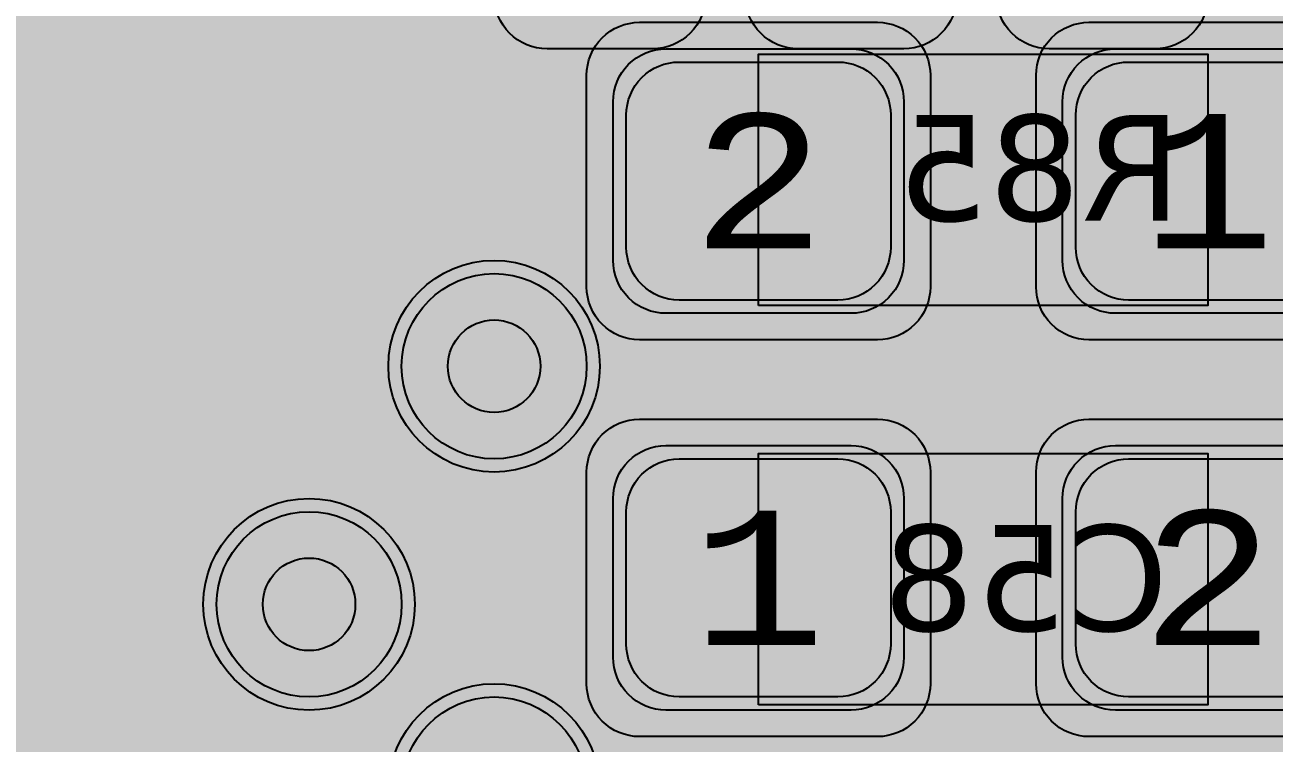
# Model space of a CAD drawing. Extents: x -28 to 199, y -61 to 255.
# Drawn here: x 121.625 to 126.35, y 110.876 to 113.59 of the extents above; entities that cross this region are included whole.
import ezdxf
from ezdxf.enums import TextEntityAlignment as Align

# ---------------------------------------------------------------- set-up
doc = ezdxf.new("R2010")
doc.units = 0
doc.header["$MEASUREMENT"] = 0
for name, color, linetype in [('ASSEMBLY_OUTLINES_BTM', 191, 'CONTINUOUS'), ('ASSEMBLY_PART_NUMBERS_BTM', 191, 'CONTINUOUS'), ('ASSEMBLY_PART_NUMBERS_TOP', 102, 'CONTINUOUS'), ('ASSEMBLY_REF_DES_BTM', 191, 'CONTINUOUS'), ('DRILL_DRAWING', 21, 'CONTINUOUS'), ('GENERATED_SILKSCREEN_BTM', 255, 'CONTINUOUS'), ('GENERATED_SILKSCREEN_TOP', 140, 'CONTINUOUS'), ('PART_PADS_SMD_BTM', 10, 'CONTINUOUS'), ('PIN_NUMBERS_BTM', 8, 'CONTINUOUS'), ('PIN_NUMBERS_TOP', 8, 'CONTINUOUS'), ('PLACEMENT_OUTLINES_BTM', 222, 'CONTINUOUS'), ('PLANE_DATA_LAYER_2', 230, 'CONTINUOUS'), ('PLANE_SHAPES_LAYER_2', 230, 'CONTINUOUS'), ('PLANE_SHAPES_LAYER_3', 81, 'CONTINUOUS'), ('SILKSCREEN_OUTLINES_BTM', 211, 'CONTINUOUS'), ('SILKSCREEN_REF_DES_BTM', 211, 'CONTINUOUS'), ('SILKSCREEN_REF_DES_TOP', 150, 'CONTINUOUS'), ('SOLDERMASK_PADS_BTM', 12, 'CONTINUOUS'), ('SOLDERMASK_PADS_TOP', 180, 'CONTINUOUS'), ('SOLDERPASTE_PADS_BTM', 12, 'CONTINUOUS'), ('TRACES_LAYER_2', 230, 'CONTINUOUS'), ('TRACES_LAYER_3', 81, 'CONTINUOUS'), ('TRACES_LAYER_BOTTOM', 10, 'CONTINUOUS'), ('TRACES_LAYER_TOP', 150, 'CONTINUOUS'), ('VIA_HOLES_LAYER_2', 30, 'CONTINUOUS'), ('VIA_HOLES_LAYER_3', 30, 'CONTINUOUS'), ('VIA_HOLES_LAYER_BOTTOM', 30, 'CONTINUOUS'), ('VIA_HOLES_LAYER_TOP', 30, 'CONTINUOUS'), ('VIA_PADS_LAYER_2', 230, 'CONTINUOUS'), ('VIA_PADS_LAYER_3', 81, 'CONTINUOUS'), ('VIA_PADS_LAYER_BOTTOM', 10, 'CONTINUOUS'), ('VIA_PADS_LAYER_TOP', 150, 'CONTINUOUS')]:
    doc.layers.add(name, color=color, linetype=linetype)
doc.styles.add('COURIER_NEW', font='COUR.TTF')
doc.styles.add('VERDANA', font='verdana.TTF')
doc.styles.add('VERIBEST_GERBER_0', font='txt')

msp = doc.modelspace()

# ---------------------------------------------------------------- hatches: boundary and pattern name
at = {"layer": 'PLANE_DATA_LAYER_2'}
h = msp.add_hatch(color=256, dxfattribs=at)
h.paths.add_polyline_path([(136.977938, 104.900788, -0.0425166317903881), (136.97684, 104.887899, 0.0425189371191998), (136.969634, 104.803321), (136.969634, 103.8357, -0.1989099556854013), (136.947316, 103.781819), (133.471447, 100.30595, 0.1989122151386173), (133.325, 99.952397), (133.325, 93.813669, -0.1989099556853327), (133.302682, 93.759788), (129.846447, 90.303553, 0.1989122151386193), (129.7, 89.95), (129.7, 82.880885, -0.1989099556853327), (129.677682, 82.827004), (125.372996, 78.522318, -0.1989133663344686), (125.319114, 78.5), (124.008004, 78.5, -0.414213562373095), (123.931804, 78.5762), (123.931804, 78.576201, -0.198909955685367), (123.954122, 78.630082), (124.017393, 78.693353, 0.19891218827251), (124.141873, 78.993873), (124.141873, 81.897836, 0.1989121882725186), (124.017393, 82.198356), (121.315166, 84.900583, 0.1989121882725186), (121.014646, 85.025063), (118.085686, 85.025063, 0.1989121882725125), (117.785166, 84.900583), (115.869335, 82.984752, -0.1989133663344686), (115.815453, 82.962434), (111.980365, 82.962434, 0.1989121882725186), (111.679845, 82.837954), (103.605966, 74.764075, -0.6681819935816116), (103.475884, 74.817956), (103.475884, 75.719902, -0.198909955685367), (103.498202, 75.773783), (112.132258, 84.407839, 0.1989121882725186), (112.256738, 84.708359), (112.256738, 87.766792, -0.5791985093720466), (112.371403, 87.832571, 0.9207095428459576), (113.229816, 89.056434, -0.4687192040466884), (113.229816, 89.173566, 0.4687157595514411), (113.229816, 90.326434, -0.4687192040466884), (113.229816, 90.443566, 0.606460415148791), (112.947726, 91.743467, -0.3380635491738142), (112.891615, 91.816971), (112.891615, 91.816972, -0.1989099556853327), (112.913933, 91.870853), (113.850887, 92.807807, -0.4969605349260798), (113.971222, 92.791213, 0.0686227819462532), (114.033421, 92.709116), (117.000682, 89.741856, -0.198909955685367), (117.023, 89.687975), (117.023, 88.767429, -0.228048003750335), (116.994354, 88.707889, 2.854432025872091), (117.805646, 88.707889, -0.228048003750335), (117.777, 88.767429), (117.777, 89.875696, 0.1989121654681639), (117.666579, 90.142275), (114.699318, 93.109536, -0.1989099556853327), (114.677, 93.163417), (114.677, 100.732571, -0.228048003750335), (114.705646, 100.792111, 0.8407221043194625), (114.090183, 101.915205, -0.5141069145394279), (113.989386, 101.987326), (113.989386, 107.618063, -0.6172571328269955), (114.111169, 107.679126, 1.9943987198418727), (114.111169, 108.720874, -0.617257132826957), (113.989386, 108.781937), (113.989386, 126.654985, 0.032533120066096), (113.985795, 126.710116, -0.0325342524810923), (113.985151, 126.720001), (113.985151, 126.720002, -0.6681819935815638), (114.115233, 126.773883), (114.280695, 126.608421, 0.1989121654681736), (114.547274, 126.498), (122.056386, 126.498, -0.1989133663344687), (122.110268, 126.475682), (126.281524, 122.304426, -0.198909955685367), (126.303842, 122.250545), (126.303842, 122.119158, 0.1236662247943365), (126.348588, 121.941012, -0.1606780001424822), (126.356831, 121.893987, 0.3606560929037287), (126.788539, 121.185359, -0.7687174069834758), (126.778046, 121.038457, 7.647506935409171), (127.111461, 121.014641, -0.7687174069834617), (127.121954, 121.161543, 0.6405844281364371), (127.405646, 122.307889, -0.2280480037503427), (127.377, 122.367429), (127.377, 126.6738, -0.414213562373095), (127.4532, 126.75), (128.865978, 126.75, -0.414213562373095), (128.942178, 126.6738), (128.942178, 126.673799, -0.1989099556854013), (128.91986, 126.619918), (128.533421, 126.233479, 0.1989121654681667), (128.423, 125.9669), (128.423, 123.567429, -0.2280480037503427), (128.394354, 123.507889, 2.8544320258721156), (129.205646, 123.507889, -0.2280480037503427), (129.177, 123.567429), (129.177, 125.779179, -0.1989099556854013), (129.199318, 125.83306), (129.986579, 126.62032, 0.0741021212229936), (130.052722, 126.70963, -0.277099918590679), (130.119973, 126.75), (130.174273, 126.75, -0.403683824490227), (130.250423, 126.676549, 0.1956893404127855), (130.451391, 126.229628, -0.2050724899553478), (130.475, 126.174486), (130.475, 122.295253, 0.1989121882725126), (130.59948, 121.994733), (131.330527, 121.263686, -0.1989099556854013), (131.352845, 121.209805), (131.352845, 114.763663, -0.8295497216643613), (131.205645, 114.735997, 0.8295609199568306), (129.95, 114.500001), (129.95, 114.499999, 0.8295609199568306), (131.205645, 114.264003, -0.8295497216643613), (131.352845, 114.236337), (131.352845, 111.668815, -0.198909955685367), (131.330527, 111.614934), (130.692799, 110.977206, 0.1989121882725064), (130.568319, 110.676686), (130.568319, 108.164856, -0.5413714910477632), (130.461467, 108.095093, 0.5413712452295936), (129.55, 107.500001), (129.55, 107.499999, 0.5413712452295937), (130.461467, 106.904907, -0.5413714910477633), (130.568319, 106.835144), (130.568319, 97.583681, 0.1490008545897866), (130.64056, 97.346645, -0.1489978148350905), (130.653512, 97.304146), (130.653512, 97.304145, -0.1942207066511618), (130.632158, 97.251246, 0.5485069438402771), (130.888539, 96.185359, -0.7687174069834758), (130.878046, 96.038457, 7.647506935409185), (131.211461, 96.014641, -0.7687174069834617), (131.221954, 96.161543, 0.6100588580781182), (131.548609, 97.270372, -0.2050724899553477), (131.525, 97.325514), (131.525, 97.477, 0.1677021551964094), (131.434538, 97.739125, -0.1677006453007844), (131.418319, 97.786122), (131.418319, 99.596475, -0.6231693714019529), (131.541139, 99.656749, 0.6231768727902992), (132.75, 100.25, 0.2119397726903838), (132.503162, 100.806173, -0.3779195606310377), (132.491822, 100.906327, 0.943356937975585), (131.551481, 101.648536, -0.6897061753667568), (131.418319, 101.69915), (131.418319, 102.749052, -0.7432602490610456), (131.558052, 102.791123, 0.507237571601238), (132.605828, 102.741787, -0.1165650662333721), (132.633526, 102.76327, 0.0896815058504722), (132.757792, 102.84948), (133.304231, 103.395919, 0.1989121882725186), (133.428711, 103.696439), (133.428711, 113.150158, -0.198909955685367), (133.451029, 113.204039), (134.00052, 113.75353, 0.1989121882725125), (134.125, 114.05405), (134.125, 115.174486, -0.2050724899553477), (134.148609, 115.229628, 2.4974351542811806), (133.251391, 115.229628, -0.2050724899553478), (133.275, 115.174486), (133.275, 114.261653, -0.198909955685367), (133.252682, 114.207772), (132.703191, 113.658281, 0.1989121882725126), (132.578711, 113.357761), (132.578711, 103.904042, -0.1989099556853327), (132.556393, 103.850161), (132.460599, 103.754367, -0.3152207587686722), (132.374533, 103.739179, 0.3712566469041549), (131.558052, 103.508877, -0.7432602490609853), (131.418319, 103.550948), (131.418319, 110.469083, -0.1989099556854013), (131.440637, 110.522964), (132.078365, 111.160692, 0.1989121882725248), (132.202845, 111.461212), (132.202845, 119.995489, -0.6681819935816593), (132.332927, 120.04937), (136.401408, 115.980889, -0.1989099556853327), (136.423726, 115.927008), (136.423726, 114.512395, -0.1989099556853327), (136.401408, 114.458514), (135.933735, 113.990841, -0.6681819935816593), (135.803653, 114.044722), (135.803653, 114.044723, -0.0900388652559256), (135.808516, 114.071509, 4.621395072748782), (135.428491, 113.691484, -0.5237901792127903), (135.531477, 113.620147), (135.531477, 113.620146, -0.1989099556853327), (135.509159, 113.566265), (133.808701, 111.865807, 0.1989122151386246), (133.662254, 111.512254), (133.662254, 107.537746, 0.1989122151386246), (133.808701, 107.184193), (135.333909, 105.658985, -0.1650613667127099), (135.355574, 105.615061, 0.6437565302444234), (136.487538, 105.270109, -0.5051906878791393), (136.609743, 105.259398, 0.1480370251817164), (136.933858, 104.969889, -0.2917988228267626), (136.977938, 104.900789)], flags=0)
h.paths.add_polyline_path([(113.85, 87, -0.9999999999999999), (115.15, 87, -0.9999999999999999)], flags=0)
h.paths.add_polyline_path([(115.25, 125.5, -0.9999999999999999), (116.55000000000001, 125.5, -0.9999999999999999)], flags=0)
h.paths.add_polyline_path([(114.75, 123, -0.9999999999999999), (116.75, 123, -0.9999999999999999)], flags=0)
h.paths.add_polyline_path([(116.232776, 95.682577, 0.7726673183828902), (117.45, 95.999999), (117.45, 96, 0.7083066378647846), (116.29314, 96.40693, -0.531760018124995), (116.167224, 96.417423, 0.772667318382902), (114.95, 96.100001), (114.95, 96.1, 0.7083066378647764), (116.10686, 95.69307, -0.5317600181249857)], flags=0)
h.paths.add_polyline_path([(117.421331, 99.860255, 3.363991928619301), (117.304585, 100.560731, -0.5417095603560502), (117.178669, 100.539745, 3.3639919286193174), (117.295415, 99.839269, -0.5417095603560539)], flags=0)
h.paths.add_polyline_path([(117.44999999999999, 92.3, -0.9999999999999999), (118.75, 92.3, -0.9999999999999999)], flags=0)
h.paths.add_polyline_path([(119.55, 113.4, -0.9999999999999999), (120.85000000000001, 113.4, -0.9999999999999999)], flags=0)
h.paths.add_polyline_path([(119.75, 109.5, -0.9999999999999999), (121.25, 109.5, -0.9999999999999999)], flags=0)
h.paths.add_polyline_path([(120.35, 98.8, -0.9999999999999999), (121.65, 98.8, -0.9999999999999999)], flags=0)
h.paths.add_polyline_path([(120.35, 111.4, -0.9999999999999999), (121.65, 111.4, -0.9999999999999999)], flags=0)
h.paths.add_polyline_path([(120.457283, 123.057713, -0.5359062211731089), (120.330385, 123.05719, 1.3513703040546192), (119.123088, 121.573751, -0.3050494922752397), (119.170567, 121.503171), (119.170567, 121.50317, -0.198909955685367), (119.148249, 121.449289), (118.350727, 120.651767, 0.1989121882725187), (118.226247, 120.351247), (118.226247, 106.65885, -0.198909955685367), (118.203929, 106.604969), (117.471074, 105.872114, -0.205074051956066), (117.415388, 105.849817, 2.455220229755274), (118.05, 105.2), (118.05, 105.199998, 0.0059190874028198), (118.049817, 105.215386, -0.0058690278396138), (118.049796, 105.217175), (118.049796, 105.217193, -0.198909955685367), (118.072114, 105.271074), (118.951767, 106.150727, 0.1989121882725038), (119.076247, 106.451247), (119.076247, 120.143644, -0.198909955685367), (119.098565, 120.197525), (120.108818, 121.207778, -0.0494623730732118), (120.12045, 121.217311, 0.0494618080928846), (120.185326, 121.27048), (120.787867, 121.873021, 0.0494618080928846), (120.841036, 121.937897, -0.0494623730731728), (120.850569, 121.949529), (120.928926, 122.027886, -0.2050740519560306), (120.984612, 122.050183, 1.6971064696081972)], flags=0)
h.paths.add_polyline_path([(121.25, 117.75, -0.9999999999999999), (122.75, 117.75, -0.9999999999999999)], flags=0)
h.paths.add_polyline_path([(122.05, 111.4, -0.9999999999999999), (123.35000000000001, 111.4, -0.9999999999999999)], flags=0)
h.paths.add_polyline_path([(123.29571, 88.162026, 1.6796277836471416), (121.75, 89), (121.75, 88.999999, 0.2324567467697626), (122.139102, 88.20829, -0.3917746108587368), (122.156291, 88.106204, 0.1460189195089194), (122.05, 87.750001), (122.05, 87.75, 1.2874404369000827), (123.270422, 88.061638, -0.3917717789363406)], flags=0)
h.paths.add_polyline_path([(122.65, 105.6, 3.3327468859538776), (123.044022, 106.197474, -0.5991018826014798), (122.939092, 106.281417, 0.0458969718785636), (122.95, 106.399998), (122.95, 106.4, 0.9999999999999999), (121.65, 106.4, 0.2331537315633807), (121.904279, 105.88434, -0.74720291741978), (121.851814, 105.747931, 2.557353807463251), (122.45, 105.1, 0.2331537315633762), (122.195721, 105.61566, -0.74720291741978), (122.248186, 105.752069, 0.121739685827647), (122.555978, 105.802526, -0.599101882601538), (122.660908, 105.718583, 0.0458969718785636), (122.65, 105.600002)], flags=0)
h.paths.add_polyline_path([(123.776372, 102.215741, 2.268015238537925), (122.670454, 102.273947, -0.1736308664859839), (122.687772, 102.22558, -0.157828441953958), (122.673316, 102.180924, 1.8365540169308305), (123.763761, 102.123532, -0.3408039055902447)], flags=0)
h.paths.add_polyline_path([(125.85, 89.1, -0.9999999999999999), (127.15, 89.1, -0.9999999999999999)], flags=0)
h.paths.add_polyline_path([(126.05, 118.8, -0.9999999999999999), (127.35000000000001, 118.8, -0.9999999999999999)], flags=0)
h.paths.add_polyline_path([(126.25, 103.7, -0.9999999999999999), (127.55000000000001, 103.7, -0.9999999999999999)], flags=0)
h.paths.add_polyline_path([(126.35, 85.4, -0.9999999999999999), (127.65, 85.4, -0.9999999999999999)], flags=0)
h.paths.add_polyline_path([(126.35, 87.3, -0.9999999999999999), (127.65, 87.3, -0.9999999999999999)], flags=0)
h.paths.add_polyline_path([(126.75, 115.5, -0.9999999999999999), (128.25, 115.5, -0.9999999999999999)], flags=0)
h.paths.add_polyline_path([(127.25, 83.2, -0.9999999999999999), (128.55, 83.2, -0.9999999999999999)], flags=0)
h.paths.add_polyline_path([(129.5, 95.5), (129.5, 95.500001, 0.2347951257838049), (129.202889, 96.097823, -0.2347971625886518), (129.172702, 96.158562), (129.172702, 96.158563, -0.1989099556854013), (129.19502, 96.212444), (129.356027, 96.373451, 0.1989121882725038), (129.480507, 96.673971), (129.480507, 106.455132, 0.1989121882725038), (129.356027, 106.755652), (126.719253, 109.392426, -0.198909955685367), (126.696935, 109.446307), (126.696935, 110.90022, -0.67775882677704), (126.828419, 110.952662, 2.507233776086384), (126.828419, 111.847338, -0.6777588267769905), (126.696935, 111.89978), (126.696935, 112.86566, 0.1989121882725038), (126.572455, 113.16618), (124.983033, 114.755602, -0.1989099556854013), (124.960715, 114.809483), (124.960715, 119.828112, -0.198909955685367), (124.983033, 119.881993), (125.328926, 120.227886, -0.205074051956065), (125.384612, 120.250183, 2.4552148235298628), (124.75, 120.900002, 0.0059190874028197), (124.750183, 120.884614, -0.0058690278396127), (124.750204, 120.882825), (124.750204, 120.882807, -0.198909955685367), (124.727886, 120.828926), (124.494453, 120.595493, -0.6681819935815638), (124.364371, 120.649374), (124.364371, 120.717126, 0.1989121882725125), (124.239891, 121.017646), (123.147318, 122.110219, -0.198909955685367), (123.125, 122.1641), (123.125, 122.174486, -0.2050724899553477), (123.148609, 122.229628, 2.4974351542811517), (122.251391, 122.229628, -0.2050724899553829), (122.275, 122.174486), (122.275, 121.956497, 0.1989121882725126), (122.39948, 121.655977), (123.492053, 120.563404, -0.198909955685367), (123.514371, 120.509523), (123.514371, 114.406551, 0.19891218827251), (123.638851, 114.106031), (125.318568, 112.426314, -0.198909955685367), (125.340886, 112.372433), (125.340886, 108.878879, 0.1989121882725126), (125.465366, 108.578359), (127.852682, 106.191043, -0.1989099556853327), (127.875, 106.137162), (127.875, 101.425514, -0.2050724899553478), (127.851391, 101.370372, 0.8159834667607626), (128.527623, 100.291159, -0.5233351739894394), (128.630507, 100.219784), (128.630507, 96.881574, -0.1989099556853327), (128.608189, 96.827693), (128.405604, 96.625108, -0.1809134408217212), (128.357013, 96.602974, 0.147660489474916), (128.127329, 96.515812, -0.1654600424582982), (128.080857, 96.5), (127.85, 96.5, 0.1989121882725099), (127.54948, 96.37552), (127.49948, 96.32552, 0.1357250226602834), (127.387774, 96.128414, -0.5450822061688504), (127.266471, 96.087288, 1.9695384942564944), (127.217953, 94.87725, -0.3731724528837284), (127.317035, 94.864977, 0.4338714127250044), (128.266221, 94.847079, -0.3498081147665029), (128.360455, 94.859099, 0.5848883345755964)], flags=0)
h.paths.add_polyline_path([(130.373451, 92.726979, 7.377999984181714), (130.373451, 93.073021, -0.7612838800058466), (130.226549, 93.073021, 7.377999984181725), (130.226549, 92.726979, -0.7612838800058466)], flags=0)
at = {"layer": 'PLANE_SHAPES_LAYER_2'}
h = msp.add_hatch(color=256, dxfattribs=at)
h.paths.add_polyline_path([(169.5, 129.25), (149.5, 129.25), (142.25, 122), (142.25, 90.5), (147.5, 90.5), (147.5, 80), (154, 80), (154, 69.25), (131.75, 69.25), (131.75, 73.25), (121.25, 73.25), (121.25, 81), (110.5, 81), (110.5, 125.75), (106.5, 125.75), (106.5, 128.75), (93.5, 128.75), (93.5, 120.25), (91.75, 120.25), (91.75, 121.5), (80, 121.5), (80, 118.25), (73.25, 118.25), (73.25, 124.5), (67.5, 124.5), (67.5, 128), (57.75, 128), (57.75, 120.25), (55.25, 120.25), (55.25, 121.5), (47.5, 121.5), (47.5, 119), (35, 119), (35, 134.75), (32.75, 134.75), (32.75, 159.75), (29.25, 159.75), (29.25, 175.25), (22.5, 175.25), (22.5, 195.25), (17.25, 195.25), (17.25, 198), (22.5, 198), (22.5, 216.5), (40.25, 216.5), (40.25, 235.5), (54.5, 235.5), (54.5, 254), (87.25, 254), (87.25, 236.25), (86.25, 236.25), (86.25, 228.75), (81, 228.75), (81, 218.75), (95.25, 218.75), (95.25, 194.5), (87, 194.5), (87, 172), (131.1, 172), (131.1, 208.75), (115.5, 208.75), (115.5, 213.75), (106.75, 213.75), (106.75, 218.75), (110.25, 222.25), (110.25, 226.25), (142.5, 226.25), (142.5, 221.5), (160.5, 221.5), (160.5, 240.75), (169.5, 240.75)])
h.paths.add_polyline_path([(35.5, 149.5), (41.75, 149.5), (41.75, 152), (39.25, 152), (39.25, 154), (37.75, 154), (37.75, 152), (35.5, 152)], flags=16)
h.paths.add_polyline_path([(37.5, 125.75), (37.5, 128.75), (42.75, 128.75), (42.75, 125.75)], flags=16)
h.paths.add_polyline_path([(52, 127.75), (52, 130.75), (54.25, 130.75), (54.25, 127.75)], flags=16)
h.paths.add_polyline_path([(50.75, 219.5), (50.75, 226.5), (71.75, 226.5), (71.75, 219.5)], flags=16)
h.paths.add_polyline_path([(66.5, 150.75), (66.5, 177.5), (72.25, 177.5), (72.25, 150.75)], flags=16)
h.paths.add_polyline_path([(47.25, 185.25), (73, 185.25), (73, 188.25), (70.25, 188.25), (70.25, 191), (47.25, 191)], flags=16)
h.paths.add_polyline_path([(84.5, 208), (84.5, 212.75), (85, 212.75), (85, 208)], flags=16)
h.paths.add_polyline_path([(61.5, 137.25), (87.75, 137.25), (87.75, 140.5), (84.75, 140.5), (84.75, 143), (61.5, 143)], flags=16)
h.paths.add_polyline_path([(88.75, 127), (88.75, 130), (91, 130), (91, 127)], flags=16)
h.paths.add_polyline_path([(85.5, 130.25), (85.5, 132.5), (91, 132.5), (91, 130.25)], flags=16)
h.paths.add_polyline_path([(108.75, 142.25), (135.75, 142.25), (135.75, 145.75), (132.25, 145.75), (132.25, 149), (108.75, 149)], flags=16)
h.paths.add_polyline_path([(114.25, 126.75), (140.75, 126.75), (140.75, 129.75), (137.25, 129.75), (137.25, 133), (114.25, 133)], flags=16)
h.paths.add_polyline_path([(155.25, 180.25), (166.25, 180.25), (166.25, 186.25), (152.25, 186.25), (152.25, 183), (155.25, 183)], flags=16)
at = {"layer": 'PLANE_SHAPES_LAYER_3'}
h = msp.add_hatch(color=256, dxfattribs=at)
h.paths.add_polyline_path([(169.5, 129.25), (149.5, 129.25), (142.25, 122), (142.25, 90.5), (147.5, 90.5), (147.5, 80), (154, 80), (154, 69.25), (131.75, 69.25), (131.75, 73.25), (121.25, 73.25), (121.25, 81), (110.5, 81), (110.5, 125.75), (106.5, 125.75), (106.5, 128.75), (93.5, 128.75), (93.5, 120.25), (91.75, 120.25), (91.75, 121.5), (80, 121.5), (80, 118.25), (73.25, 118.25), (73.25, 124.5), (67.5, 124.5), (67.5, 127.75), (58.25, 127.75), (58.25, 130.25), (88.75, 130.25), (88.75, 127), (91, 127), (91, 132.5), (55, 132.5), (55, 131.25), (52, 131.25), (52, 127.75), (55, 127.75), (55, 127.25), (57.75, 127.25), (57.75, 120.25), (55.25, 120.25), (55.25, 121.5), (47.5, 121.5), (47.5, 119), (35, 119), (35, 134.75), (32.75, 134.75), (32.75, 159.75), (29.25, 159.75), (29.25, 175.25), (22.5, 175.25), (22.5, 195.25), (17.25, 195.25), (17.25, 198), (22.5, 198), (22.5, 216.5), (40.25, 216.5), (40.25, 235.5), (54.5, 235.5), (54.5, 254), (87.25, 254), (87.25, 236.25), (86.25, 236.25), (86.25, 228.75), (81, 228.75), (81, 218.75), (95.25, 218.75), (95.25, 194.5), (87, 194.5), (87, 172), (131.1, 172), (131.1, 208.75), (115.5, 208.75), (115.5, 213.75), (106.75, 213.75), (106.75, 218.75), (110.25, 222.25), (110.25, 226.25), (142.5, 226.25), (142.5, 221.5), (160.5, 221.5), (160.5, 240.75), (169.5, 240.75)])
h.paths.add_polyline_path([(35.5, 149.5), (41.75, 149.5), (41.75, 152), (39.25, 152), (39.25, 154), (37.75, 154), (37.75, 152), (35.5, 152)], flags=16)
h.paths.add_polyline_path([(37.5, 125.75), (37.5, 128.75), (42.75, 128.75), (42.75, 125.75)], flags=16)
h.paths.add_polyline_path([(50.75, 219.5), (50.75, 226.5), (71.75, 226.5), (71.75, 219.5)], flags=16)
h.paths.add_polyline_path([(66.5, 150.75), (66.5, 177.5), (72.25, 177.5), (72.25, 150.75)], flags=16)
h.paths.add_polyline_path([(47.25, 185.25), (73, 185.25), (73, 188.25), (70.25, 188.25), (70.25, 191), (47.25, 191)], flags=16)
h.paths.add_polyline_path([(84.5, 208), (84.5, 212.75), (85, 212.75), (85, 208)], flags=16)
h.paths.add_polyline_path([(61.5, 137.25), (87.75, 137.25), (87.75, 140.5), (84.75, 140.5), (84.75, 143), (61.5, 143)], flags=16)
h.paths.add_polyline_path([(108.75, 142.25), (135.75, 142.25), (135.75, 145.75), (132.25, 145.75), (132.25, 149), (108.75, 149)], flags=16)
h.paths.add_polyline_path([(114.25, 126.75), (140.75, 126.75), (140.75, 129.75), (137.25, 129.75), (137.25, 133), (114.25, 133)], flags=16)
h.paths.add_polyline_path([(155.25, 180.25), (166.25, 180.25), (166.25, 186.25), (152.25, 186.25), (152.25, 183), (155.25, 183)], flags=16)
at = {"layer": 'VIA_HOLES_LAYER_2'}
h = msp.add_hatch(color=256, dxfattribs=at)
edge = h.paths.add_edge_path()
edge.add_arc((123.4, 112.3), 0.175, 0, 360)
h = msp.add_hatch(color=256, dxfattribs=at)
edge = h.paths.add_edge_path()
edge.add_arc((122.7, 111.4), 0.175, 0, 360)
at = {"layer": 'VIA_HOLES_LAYER_3'}
h = msp.add_hatch(color=256, dxfattribs=at)
edge = h.paths.add_edge_path()
edge.add_arc((123.4, 112.3), 0.175, 0, 360)
h = msp.add_hatch(color=256, dxfattribs=at)
edge = h.paths.add_edge_path()
edge.add_arc((122.7, 111.4), 0.175, 0, 360)
at = {"layer": 'VIA_HOLES_LAYER_BOTTOM'}
h = msp.add_hatch(color=256, dxfattribs=at)
edge = h.paths.add_edge_path()
edge.add_arc((123.4, 112.3), 0.175, 0, 360)
h = msp.add_hatch(color=256, dxfattribs=at)
edge = h.paths.add_edge_path()
edge.add_arc((122.7, 111.4), 0.175, 0, 360)
at = {"layer": 'VIA_HOLES_LAYER_TOP'}
h = msp.add_hatch(color=256, dxfattribs=at)
edge = h.paths.add_edge_path()
edge.add_arc((123.4, 112.3), 0.175, 0, 360)
h = msp.add_hatch(color=256, dxfattribs=at)
edge = h.paths.add_edge_path()
edge.add_arc((122.7, 111.4), 0.175, 0, 360)

# ---------------------------------------------------------------- linework, layer by layer
at = {"layer": 'ASSEMBLY_OUTLINES_BTM'}
for points in [[(124.4, 112.53), (124.4, 113.48), (126.1, 113.48), (126.1, 112.53)], [(124.4, 111.02), (124.4, 111.97), (126.1, 111.97), (126.1, 111.02)]]:
    msp.add_lwpolyline(points, close=True, dxfattribs=at)
at = {"layer": 'GENERATED_SILKSCREEN_BTM', "const_width": 0.15}
for points in [[(125.542098, 113.480005, 1.22306e-05), (125.542089, 113.479995), (124.957911, 113.479995, 1.22306e-05), (124.957902, 113.480005), (125.542098, 113.480005)], [(125.533844, 112.529995), (124.966156, 112.529995, 1.1642e-05), (124.966164, 112.530005), (125.533836, 112.530005, 1.1642e-05), (125.533844, 112.529995)], [(125.533844, 111.970005, 1.1642e-05), (125.533836, 111.969995), (124.966164, 111.969995, 1.1642e-05), (124.966156, 111.970005), (125.533844, 111.970005)], [(125.542098, 111.019995), (124.957902, 111.019995, 1.22306e-05), (124.957911, 111.020005), (125.542089, 111.020005, 1.22306e-05), (125.542098, 111.019995)]]:
    msp.add_lwpolyline(points, format="xyb", dxfattribs=at)
for points in [[(121.5324, 113.0464), (122.0724, 113.0464), (122.078, 113.0448), (122.0828, 113.0408), (122.0868, 113.036), (122.0884, 113.0304), (122.0884, 112.6456), (122.0876, 112.64), (122.0852, 112.636), (122.082, 112.6336), (122.0764, 112.632), (122.0732, 112.6304), (122.0692, 112.6296), (122.0652, 112.6304), (122.062, 112.6328), (121.9316, 112.7392), (121.6732, 112.7392), (121.5484, 112.6376)], [(122.7004, 112.2496), (122.8348, 112.3592), (122.8388, 112.3616), (122.8396, 112.3648), (122.8412, 112.368), (122.842, 112.372), (122.842, 112.9208), (122.8412, 112.9248), (122.8396, 112.928), (122.838, 112.9296), (122.8372, 112.9312), (122.8356, 112.9336), (122.7004, 113.0432), (122.698, 113.044), (122.6956, 113.0448), (122.6948, 113.0456), (122.6916, 113.0464), (122.422, 113.0464), (122.418, 113.0456), (122.4164, 113.0448), (122.414, 113.044), (122.4116, 113.0432), (122.2764, 112.9336), (122.2732, 112.9296), (122.2716, 112.9232), (122.2724, 112.9184), (122.274, 112.9144), (122.2764, 112.9112), (122.2804, 112.908), (122.2844, 112.9056), (122.2884, 112.9048), (122.2924, 112.9048), (122.2956, 112.9072), (122.4276, 113.0136), (122.686, 113.0136), (122.8092, 112.9128), (122.8092, 112.38), (122.686, 112.2792), (122.4276, 112.2792), (122.2956, 112.3856), (122.2924, 112.3872), (122.2884, 112.388), (122.2844, 112.3872), (122.2804, 112.3848), (122.2764, 112.3816), (122.274, 112.3776), (122.2724, 112.3728), (122.2716, 112.368), (122.2732, 112.3632), (122.2764, 112.3592), (122.4116, 112.2496), (122.4148, 112.248), (122.4156, 112.2472), (122.418, 112.2472), (122.4188, 112.2464), (122.4196, 112.2464), (122.422, 112.2464), (122.6916, 112.2464), (122.6948, 112.2472), (122.698, 112.248), (122.7004, 112.2496)], [(121.9372, 112.7712), (121.9404, 112.7704), (121.9428, 112.7696), (121.946, 112.768), (122.0548, 112.68), (122.0548, 113.0136), (121.5324, 113.0136)], [(121.522, 112.6592), (121.6572, 112.768), (121.6612, 112.7696), (121.6644, 112.7704), (121.6676, 112.7712), (121.9372, 112.7712)], [(121.5484, 112.38), (121.6732, 112.28), (121.9316, 112.28), (122.062, 112.3856), (122.0676, 112.388), (122.0724, 112.388), (122.078, 112.3848), (122.082, 112.3808), (122.0852, 112.3752), (122.0868, 112.3696), (122.086, 112.3664), (122.0852, 112.364), (122.0836, 112.3616), (122.0812, 112.36), (121.946, 112.2496), (121.9436, 112.248), (121.9404, 112.248), (121.9372, 112.2464), (121.6676, 112.2464), (121.666, 112.2464), (121.6644, 112.2472), (121.6636, 112.2472), (121.662, 112.248), (121.6604, 112.248), (121.6572, 112.2496), (121.522, 112.36)]]:
    msp.add_lwpolyline(points, dxfattribs=at)
at = {"layer": 'GENERATED_SILKSCREEN_TOP', "const_width": 0.15}
for points in [[(122.5092, 112.5752), (122.5108, 112.5728), (122.5148, 112.572), (122.5188, 112.5696), (122.5228, 112.5696), (122.6876, 112.5696), (122.6916, 112.5696), (122.694, 112.572), (122.6964, 112.572), (122.6972, 112.5728), (122.698, 112.5736), (122.7004, 112.5752), (122.81, 112.7112), (122.8116, 112.7152), (122.8124, 112.7176), (122.8132, 112.7216), (122.8132, 113.1248), (122.8116, 113.132), (122.8076, 113.136), (122.8036, 113.1408), (122.7972, 113.1424), (122.0292, 113.1424), (122.0228, 113.1408), (122.0188, 113.1368), (122.0164, 113.132), (122.0156, 113.1264), (122.0164, 113.12), (122.0188, 113.1144), (122.0228, 113.1104), (122.0292, 113.1088), (122.3972, 113.1088), (122.3972, 112.7328), (122.0244, 112.6016), (122.0188, 112.5984), (122.0156, 112.5928), (122.0148, 112.5864), (122.0164, 112.5816), (122.0196, 112.5768), (122.0236, 112.5728), (122.0284, 112.5704), (122.0348, 112.572), (122.4076, 112.7032), (122.5092, 112.5752)], [(122.7804, 113.1088), (122.7804, 112.7256), (122.6796, 112.6016), (122.5308, 112.6016), (122.4292, 112.7256), (122.4292, 113.1088), (122.7804, 113.1088)], [(121.5444, 113.0232), (121.6796, 112.9136), (121.682, 112.9096), (121.6828, 112.9064), (121.6844, 112.904), (121.6852, 112.9008), (121.6852, 112.736), (121.6844, 112.7336), (121.6828, 112.728), (121.682, 112.724), (121.6796, 112.7224), (121.562, 112.6264), (121.6796, 112.5304), (121.6804, 112.5288), (121.682, 112.5272), (121.6828, 112.5264), (121.6828, 112.5248), (121.6844, 112.5192), (121.6852, 112.5168), (121.6852, 112.352), (121.6844, 112.348), (121.6828, 112.3448), (121.682, 112.3416), (121.6796, 112.3392), (121.5444, 112.2296)], [(121.53, 112.6424), (121.6532, 112.744), (121.6532, 112.8928), (121.5284, 112.9936)], [(121.5284, 112.2592), (121.6532, 112.36), (121.6532, 112.5088), (121.53, 112.6104)], [(125.6836, 111.5592), (125.6772, 111.5576), (125.674, 111.5544), (125.6716, 111.5488), (125.6708, 111.5424), (125.6716, 111.5368), (125.674, 111.5312), (125.6772, 111.5272), (125.6836, 111.5264), (125.9956, 111.5264), (126.0012, 111.5272), (126.006, 111.5312), (126.0084, 111.5368), (126.0092, 111.5424), (126.0084, 111.5488), (126.006, 111.5544), (126.0012, 111.5576), (125.9956, 111.5592), (125.8548, 111.5592), (125.8548, 112.3104), (125.854, 112.316), (125.8516, 112.32), (125.8476, 112.3224), (125.842, 112.3232), (125.838, 112.324), (125.834, 112.324), (125.8308, 112.3224), (125.8276, 112.3192), (125.6716, 112.1), (125.6692, 112.0944), (125.6692, 112.0888), (125.6716, 112.084), (125.6756, 112.08), (125.6804, 112.0768), (125.686, 112.0752), (125.6892, 112.0752), (125.6916, 112.076), (125.6956, 112.0808), (125.8236, 112.26), (125.8236, 111.5592), (125.6836, 111.5592)], [(124.1996, 111.5296), (124.0652, 111.6392), (124.0612, 111.6416), (124.0604, 111.6448), (124.0588, 111.648), (124.058, 111.652), (124.058, 112.2008), (124.0588, 112.2048), (124.0604, 112.208), (124.062, 112.2096), (124.0628, 112.2112), (124.0644, 112.2136), (124.1996, 112.3232), (124.202, 112.324), (124.2044, 112.3248), (124.2052, 112.3256), (124.2084, 112.3264), (124.478, 112.3264), (124.482, 112.3256), (124.4836, 112.3248), (124.486, 112.324), (124.4884, 112.3232), (124.6236, 112.2136), (124.6268, 112.2096), (124.6284, 112.2032), (124.6276, 112.1984), (124.626, 112.1944), (124.6236, 112.1912), (124.6196, 112.188), (124.6156, 112.1856), (124.6116, 112.1848), (124.6076, 112.1848), (124.6044, 112.1872), (124.4724, 112.2936), (124.214, 112.2936), (124.0908, 112.1928), (124.0908, 111.66), (124.214, 111.5592), (124.4724, 111.5592), (124.6044, 111.6656), (124.6076, 111.6672), (124.6116, 111.668), (124.6156, 111.6672), (124.6196, 111.6648), (124.6236, 111.6616), (124.626, 111.6576), (124.6276, 111.6528), (124.6284, 111.648), (124.6268, 111.6432), (124.6236, 111.6392), (124.4884, 111.5296), (124.4852, 111.528), (124.4844, 111.5272), (124.482, 111.5272), (124.4812, 111.5264), (124.4804, 111.5264), (124.478, 111.5264), (124.2084, 111.5264), (124.2052, 111.5272), (124.202, 111.528), (124.1996, 111.5296)], [(125.2436, 112.3232), (125.378, 112.2136), (125.382, 112.2096), (125.3828, 112.2032), (125.382, 112.1984), (125.3804, 112.1944), (125.378, 112.1912), (125.374, 112.188), (125.37, 112.1856), (125.366, 112.1848), (125.362, 112.1848), (125.3588, 112.1872), (125.2276, 112.2936), (124.9684, 112.2936), (124.8452, 112.1928), (124.8452, 111.9056), (124.954, 111.9944), (124.9572, 111.9952), (124.9588, 111.996), (124.9596, 111.996), (124.9596, 111.9968), (124.9636, 111.9976), (125.2332, 111.9976), (125.2364, 111.9968), (125.2364, 111.996), (125.238, 111.996), (125.2404, 111.9952), (125.2428, 111.9944), (125.378, 111.8856), (125.3788, 111.8832), (125.3804, 111.8824), (125.3812, 111.8816), (125.3812, 111.88), (125.3828, 111.8744), (125.3836, 111.872), (125.3836, 111.652), (125.3828, 111.648), (125.3812, 111.6448), (125.3804, 111.6416), (125.378, 111.6392), (125.2436, 111.5296), (125.2396, 111.528), (125.2388, 111.5272), (125.2372, 111.5272), (125.2356, 111.5264), (125.2348, 111.5264), (125.2332, 111.5264), (124.9636, 111.5264), (124.9604, 111.5272), (124.9572, 111.528), (124.954, 111.5296), (124.8196, 111.6392), (124.818, 111.6408), (124.8164, 111.6416), (124.8148, 111.644), (124.8132, 111.6496), (124.8124, 111.652), (124.8124, 112.2008), (124.8132, 112.2048), (124.8148, 112.208), (124.8164, 112.2096), (124.818, 112.2112), (124.8196, 112.2136), (124.954, 112.3232), (124.9572, 112.324), (124.9596, 112.3248), (124.9604, 112.3256), (124.9636, 112.3264), (125.2332, 112.3264), (125.2364, 112.3256), (125.2372, 112.3256), (125.238, 112.3248), (125.2404, 112.324), (125.2436, 112.3232)], [(124.8452, 111.864), (124.8452, 111.66), (124.9684, 111.5592), (125.2268, 111.5592), (125.3516, 111.66), (125.3516, 111.864), (125.2268, 111.9656), (124.9684, 111.9656), (124.8452, 111.864)], [(124.63, 110.786), (124.63, 110.9508), (124.63, 110.9548), (124.6276, 110.9572), (124.6276, 110.9596), (124.6268, 110.9604), (124.626, 110.9612), (124.6244, 110.9628), (124.4884, 111.0732), (124.4844, 111.0748), (124.4812, 111.0756), (124.478, 111.0764), (124.0748, 111.0764), (124.0676, 111.0748), (124.0628, 111.0708), (124.0588, 111.066), (124.0572, 111.0604), (124.0572, 110.2924)], [(124.8212, 110.4156), (125.3532, 110.8492), (125.3532, 110.9428), (125.2284, 111.0436), (124.97, 111.0436), (124.8396, 110.9372), (124.834, 110.9356), (124.8284, 110.9364), (124.8236, 110.9388), (124.8204, 110.9436), (124.8172, 110.9484), (124.8164, 110.954), (124.8164, 110.9572), (124.8172, 110.9596), (124.8212, 110.9636), (124.9556, 111.0732), (124.9588, 111.074), (124.9612, 111.0748), (124.962, 111.0756), (124.9652, 111.0764), (125.2348, 111.0764), (125.238, 111.0756), (125.2388, 111.0756), (125.2396, 111.0748), (125.242, 111.074), (125.2452, 111.0732)], [(125.2452, 111.0732), (125.3796, 110.9636), (125.382, 110.9596), (125.3828, 110.9564), (125.3844, 110.954), (125.3852, 110.9508), (125.3852, 110.8412), (125.3844, 110.838), (125.3828, 110.8332), (125.382, 110.8292), (125.3796, 110.8276), (124.8468, 110.3948)], [(125.7076, 110.2852), (126.1388, 111.0524), (126.1404, 111.0564), (126.1404, 111.0596), (126.1404, 111.0628), (126.1388, 111.066), (126.1364, 111.0708), (126.1332, 111.074), (126.1292, 111.0756), (126.1252, 111.0764), (125.5852, 111.0764), (125.5796, 111.0748), (125.5756, 111.0708), (125.5724, 111.066), (125.5716, 111.0596), (125.5724, 111.054), (125.5756, 111.0484), (125.5796, 111.0444), (125.5852, 111.0436), (126.098, 111.0436), (125.6804, 110.3004)], [(124.0908, 111.0436), (124.4732, 111.0436), (124.598, 110.9428), (124.598, 110.794), (124.4732, 110.6924), (124.0908, 110.6924), (124.0908, 111.0436)], [(122.0164, 110.76), (122.126, 110.8952), (122.13, 110.8992), (122.1324, 110.9), (122.1348, 110.9), (122.1404, 110.8992), (122.146, 110.896), (122.1508, 110.892), (122.1532, 110.8872), (122.154, 110.8816), (122.1524, 110.876), (122.046, 110.7456)], [(122.7804, 110.7456), (122.674, 110.876), (122.6724, 110.8816), (122.6732, 110.8872), (122.6756, 110.892), (122.6804, 110.896), (122.686, 110.8992), (122.6916, 110.9), (122.694, 110.9), (122.6964, 110.8992), (122.7004, 110.8952), (122.81, 110.76)]]:
    msp.add_lwpolyline(points, dxfattribs=at)
for points in [[(122.813205, 111.965599), (122.812405, 111.961599, -0.1845275524), (122.812403, 111.961596), (122.811605, 111.96), (122.811605, 111.959998), (122.810005, 111.955198, -0.1845275526), (122.810003, 111.955195), (122.704441, 111.824977, 7.6471e-06), (122.704428, 111.824977), (122.809995, 111.955202), (122.811595, 111.960002, -0.1845275526), (122.811597, 111.960005), (122.812395, 111.9616), (122.812395, 111.961601), (122.813195, 111.965601), (122.813195, 112.235199), (122.812396, 112.238396), (122.811596, 112.239196, -0.0908850659), (122.811595, 112.239198), (122.809995, 112.243998), (122.700398, 112.379195, -0.1119910931), (122.700396, 112.379196), (122.696397, 112.383195), (122.696397, 112.383196), (122.693998, 112.383995), (122.691601, 112.383995), (122.686001, 112.383195, -0.0493889889), (122.686, 112.383195), (122.680404, 112.379997, -0.0710678119), (122.680403, 112.379996), (122.675603, 112.375996), (122.673205, 112.3712), (122.673205, 112.371199), (122.672405, 112.3656), (122.674005, 112.360002), (122.780404, 112.229603, -0.1622776597), (122.780405, 112.2296), (122.780405, 111.9712, -0.1622776597), (122.780404, 111.971197), (122.679604, 111.846397, -0.2360679773), (122.6796, 111.846395), (122.5308, 111.846395, -0.2360679773), (122.530796, 111.846397), (122.429196, 111.969597, -0.1622776608), (122.429195, 111.9696), (122.429195, 112.102399), (122.427595, 112.108798), (122.424397, 112.112795), (122.418798, 112.115195), (122.4132, 112.115995), (122.407602, 112.115195), (122.402003, 112.112795), (122.398805, 112.108798), (122.397205, 112.102399), (122.397205, 111.9696, -0.1622776603), (122.397204, 111.969597), (122.295604, 111.846397, -0.2360679773), (122.2956, 111.846395), (122.1468, 111.846395, -0.2360679773), (122.146796, 111.846397), (122.045996, 111.971197, -0.1622776597), (122.045995, 111.9712), (122.045995, 112.2296, -0.1622776597), (122.045996, 112.229603), (122.152395, 112.360002), (122.153995, 112.3656), (122.153195, 112.371199), (122.153195, 112.3712), (122.150797, 112.375996), (122.145997, 112.379996, -0.0710678117), (122.145996, 112.379997), (122.1404, 112.383195, -0.0493889889), (122.140399, 112.383195), (122.134799, 112.383995), (122.132402, 112.383995), (122.130004, 112.383196), (122.126004, 112.379196, -0.1119910925), (122.126002, 112.379195), (122.016404, 112.243997), (122.014805, 112.241598), (122.014005, 112.238399), (122.013205, 112.235199), (122.013205, 111.963203), (122.014004, 111.962404, -0.2133768066), (122.014005, 111.9624), (122.014005, 111.959203), (122.014804, 111.958404, -0.2133768066), (122.014805, 111.9584), (122.016403, 111.955204, -0.0710678119), (122.016404, 111.955203), (122.126002, 111.820005, -0.1119910925), (122.126004, 111.820004), (122.128404, 111.817604), (122.131601, 111.816805, -0.1845275526), (122.131604, 111.816803), (122.1348, 111.815205, -0.0493889889), (122.134801, 111.815205), (122.138801, 111.814405), (122.303598, 111.814405), (122.305998, 111.815205, -0.0990195133), (122.306, 111.815205), (122.311599, 111.816805, -0.0990195133), (122.311601, 111.816805), (122.313197, 111.816805), (122.315596, 111.819204, -0.2617450014), (122.315601, 111.819205), (122.317196, 111.820003), (122.413196, 111.937603, -0.5000000005), (122.413204, 111.937603), (122.509202, 111.820005, -0.1119910925), (122.509204, 111.820004), (122.511604, 111.817604), (122.514801, 111.816805, -0.0493889889), (122.514802, 111.816805), (122.5204, 111.815205, -0.099019514), (122.520402, 111.815205), (122.522802, 111.814405), (122.605695, 111.814405, 2.65424e-05), (122.605651, 111.814395), (122.522801, 111.814395, -0.1454891691), (122.522798, 111.814395), (122.520398, 111.815195, -0.0710678116), (122.520397, 111.815196), (122.514799, 111.816795), (122.5116, 111.817595, -0.2133768066), (122.511596, 111.817596), (122.509196, 111.819996, -0.1119910925), (122.509195, 111.819998), (122.4132, 111.937592), (122.317204, 111.819997, -0.2360679779), (122.3172, 111.819995), (122.315605, 111.819197, -0.0710678123), (122.315604, 111.819196), (122.313204, 111.816796, -0.3624646082), (122.313198, 111.816795), (122.311601, 111.816795), (122.306003, 111.815196, -0.0710678116), (122.306002, 111.815195), (122.303602, 111.814395, -0.1454891684), (122.303599, 111.814395), (122.138801, 111.814395, -0.0990195133), (122.138799, 111.814395), (122.134799, 111.815195, -0.1845275524), (122.134796, 111.815197), (122.1316, 111.816795, -0.0493889896), (122.131599, 111.816795), (122.1284, 111.817595, -0.2133768066), (122.128396, 111.817596), (122.125996, 111.819996, -0.1119910925), (122.125995, 111.819998), (122.016396, 111.955197, -0.1622776603), (122.016395, 111.9552), (122.014797, 111.958395, -0.0710678117), (122.014796, 111.958396), (122.013996, 111.959196, -0.2133768064), (122.013995, 111.9592), (122.013995, 111.962397), (122.013196, 111.963196, -0.2133768066), (122.013195, 111.9632), (122.013195, 112.235201), (122.013995, 112.238401), (122.014795, 112.241601, -0.1622776602), (122.014796, 112.241604), (122.016396, 112.244003), (122.125995, 112.379202, -0.1119910924), (122.125996, 112.379204), (122.129996, 112.383204, -0.1622776597), (122.129999, 112.383205), (122.132398, 112.384005, -0.1454891691), (122.132401, 112.384005), (122.134799, 112.384005, -0.0990195133), (122.134801, 112.384005), (122.140401, 112.383205, -0.184527553), (122.140404, 112.383203), (122.146, 112.380005, -0.1622776597), (122.146003, 112.380004), (122.150803, 112.376004, -0.2360679775), (122.150805, 112.376), (122.153203, 112.371204, -0.1845275524), (122.153205, 112.371201), (122.154005, 112.365601), (122.154005, 112.365599), (122.152405, 112.359999, -0.1845275524), (122.152403, 112.359996), (122.046005, 112.229598), (122.046005, 111.971202), (122.146802, 111.846405), (122.295598, 111.846405), (122.397195, 111.969602), (122.397195, 112.102401), (122.398795, 112.108801, -0.1845275529), (122.398797, 112.108804), (122.401996, 112.112802, -0.1845275526), (122.401998, 112.112805), (122.407598, 112.115205, -0.1454891691), (122.407601, 112.115205), (122.413199, 112.116005, -0.0990195133), (122.413201, 112.116005), (122.418799, 112.115205, -0.1454891684), (122.418802, 112.115205), (122.424402, 112.112805, -0.184527552), (122.424404, 112.112802), (122.427603, 112.108804, -0.1845275524), (122.427605, 112.108801), (122.429205, 112.102401), (122.429205, 111.969602), (122.530802, 111.846405), (122.679598, 111.846405), (122.780395, 111.971202), (122.780395, 112.229598), (122.673997, 112.359996, -0.1845275524), (122.673995, 112.359999), (122.672395, 112.365599), (122.672395, 112.365601), (122.673195, 112.371201, -0.1845275529), (122.673197, 112.371204), (122.675595, 112.376, -0.2360679769), (122.675597, 112.376004), (122.680397, 112.380004, -0.1622776603), (122.6804, 112.380005), (122.685996, 112.383203, -0.1845275523), (122.685999, 112.383205), (122.691599, 112.384005, -0.099019514), (122.691601, 112.384005), (122.693999, 112.384005, -0.1454891684), (122.694002, 112.384005), (122.696401, 112.383205, -0.1622776603), (122.696404, 112.383204), (122.700404, 112.379204, -0.1119910924), (122.700405, 112.379202), (122.810003, 112.244005, -0.184527553), (122.810005, 112.244002), (122.811605, 112.239204), (122.812404, 112.238404, -0.1622776603), (122.812405, 112.238401), (122.813205, 112.235201), (122.813205, 111.965599)], [(122.278813, 111.343195), (122.046005, 111.343195), (122.046005, 111.202399), (122.045205, 111.196799, -0.184527552), (122.045203, 111.196796), (122.041204, 111.191998, -0.1845275525), (122.041202, 111.191995), (122.035602, 111.189595, -0.1454891684), (122.035599, 111.189595), (122.029201, 111.188795, -0.0954145722), (122.029199, 111.188795), (122.023601, 111.189595, -0.1454891684), (122.023598, 111.189595), (122.017998, 111.191995, -0.1845275526), (122.017996, 111.191998), (122.013997, 111.196796, -0.1845275526), (122.013995, 111.196799), (122.013195, 111.202399), (122.013195, 111.514401), (122.013995, 111.520801, -0.2052577018), (122.013998, 111.520804), (122.017996, 111.524003, -0.1622776609), (122.017998, 111.524005), (122.023598, 111.526405, -0.1454891684), (122.023601, 111.526405), (122.029199, 111.527205, -0.0990195133), (122.029201, 111.527205), (122.035599, 111.526405, -0.1454891684), (122.035602, 111.526405), (122.041202, 111.524005, -0.1622776605), (122.041204, 111.524003), (122.045202, 111.520804, -0.2052577012), (122.045205, 111.520801), (122.046005, 111.514401), (122.046005, 111.374405), (122.275771, 111.374405, 5.9117e-06), (122.275772, 111.374395), (122.046, 111.374395, -0.4142135624), (122.045995, 111.3744), (122.045995, 111.514399), (122.045195, 111.520797), (122.041198, 111.523995), (122.035598, 111.526395), (122.0292, 111.527195), (122.023602, 111.526395), (122.018002, 111.523995), (122.014005, 111.520797), (122.013205, 111.514399), (122.013205, 111.202401), (122.014005, 111.196802), (122.018003, 111.192005), (122.023602, 111.189605), (122.0292, 111.188805), (122.035598, 111.189605), (122.041197, 111.192005), (122.045195, 111.196802), (122.045995, 111.202401), (122.045995, 111.3432, -0.4142135624), (122.046, 111.343205), (122.278812, 111.343205, 5.9117e-06), (122.278813, 111.343195)]]:
    msp.add_lwpolyline(points, format="xyb", dxfattribs=at)
at = {"layer": 'PART_PADS_SMD_BTM'}
for points in [[(124.95, 112.7, -0.4142135624), (124.75, 112.5), (124.05, 112.5, -0.4142135624), (123.85, 112.7), (123.85, 113.3, -0.4142135624), (124.05, 113.5), (124.75, 113.5, -0.4142135624), (124.95, 113.3)], [(126.65, 112.7, -0.4142135624), (126.45, 112.5), (125.75, 112.5, -0.4142135624), (125.55, 112.7), (125.55, 113.3, -0.4142135624), (125.75, 113.5), (126.45, 113.5, -0.4142135624), (126.65, 113.3)], [(123.85, 111.8, -0.4142135624), (124.05, 112), (124.75, 112, -0.4142135624), (124.95, 111.8), (124.95, 111.2, -0.4142135624), (124.75, 111), (124.05, 111, -0.4142135624), (123.85, 111.2)], [(125.55, 111.8, -0.4142135624), (125.75, 112), (126.45, 112, -0.4142135624), (126.65, 111.8), (126.65, 111.2, -0.4142135624), (126.45, 111), (125.75, 111, -0.4142135624), (125.55, 111.2)]]:
    msp.add_lwpolyline(points, format="xyb", close=True, dxfattribs=at)
at = {"layer": 'PLACEMENT_OUTLINES_BTM'}
for points in [[(124.4, 112.53), (124.4, 113.48), (126.1, 113.48), (126.1, 112.53)], [(124.4, 111.02), (124.4, 111.97), (126.1, 111.97), (126.1, 111.02)]]:
    msp.add_lwpolyline(points, close=True, dxfattribs=at)
at = {"layer": 'SILKSCREEN_OUTLINES_BTM'}
for points in [[(124.4, 112.53), (124.4, 113.48), (126.1, 113.48), (126.1, 112.53)], [(124.4, 111.02), (124.4, 111.97), (126.1, 111.97), (126.1, 111.02)]]:
    msp.add_lwpolyline(points, close=True, dxfattribs=at)
at = {"layer": 'SOLDERMASK_PADS_BTM'}
for points in [[(125.05, 112.6, -0.4142135624), (124.85, 112.4), (123.95, 112.4, -0.4142135624), (123.75, 112.6), (123.75, 113.4, -0.4142135624), (123.95, 113.6), (124.85, 113.6, -0.4142135624), (125.05, 113.4)], [(126.75, 112.6, -0.4142135624), (126.55, 112.4), (125.65, 112.4, -0.4142135624), (125.45, 112.6), (125.45, 113.4, -0.4142135624), (125.65, 113.6), (126.55, 113.6, -0.4142135624), (126.75, 113.4)], [(123.75, 111.9, -0.4142135624), (123.95, 112.1), (124.85, 112.1, -0.4142135624), (125.05, 111.9), (125.05, 111.1, -0.4142135624), (124.85, 110.9), (123.95, 110.9, -0.4142135624), (123.75, 111.1)], [(125.45, 111.9, -0.4142135624), (125.65, 112.1), (126.55, 112.1, -0.4142135624), (126.75, 111.9), (126.75, 111.1, -0.4142135624), (126.55, 110.9), (125.65, 110.9, -0.4142135624), (125.45, 111.1)]]:
    msp.add_lwpolyline(points, format="xyb", close=True, dxfattribs=at)
at = {"layer": 'SOLDERMASK_PADS_TOP'}
for points in [[(123.6, 113.5, -0.4142135624), (123.4, 113.7), (123.4, 114.6, -0.4142135624), (123.6, 114.8), (124, 114.8, -0.4142135624), (124.2, 114.6), (124.2, 113.7, -0.4142135624), (124, 113.5)], [(124.55, 113.5, -0.4142135624), (124.35, 113.7), (124.35, 114.6, -0.4142135624), (124.55, 114.8), (124.95, 114.8, -0.4142135624), (125.15, 114.6), (125.15, 113.7, -0.4142135624), (124.95, 113.5)], [(125.5, 113.5, -0.4142135624), (125.3, 113.7), (125.3, 114.6, -0.4142135624), (125.5, 114.8), (125.9, 114.8, -0.4142135624), (126.1, 114.6), (126.1, 113.7, -0.4142135624), (125.9, 113.5)]]:
    msp.add_lwpolyline(points, format="xyb", close=True, dxfattribs=at)
at = {"layer": 'SOLDERPASTE_PADS_BTM'}
for points in [[(124.9, 112.75, -0.4142135624), (124.7, 112.55), (124.1, 112.55, -0.4142135624), (123.9, 112.75), (123.9, 113.25, -0.4142135624), (124.1, 113.45), (124.7, 113.45, -0.4142135624), (124.9, 113.25)], [(126.6, 112.75, -0.4142135624), (126.4, 112.55), (125.8, 112.55, -0.4142135624), (125.6, 112.75), (125.6, 113.25, -0.4142135624), (125.8, 113.45), (126.4, 113.45, -0.4142135624), (126.6, 113.25)], [(123.9, 111.75, -0.4142135624), (124.1, 111.95), (124.7, 111.95, -0.4142135624), (124.9, 111.75), (124.9, 111.25, -0.4142135624), (124.7, 111.05), (124.1, 111.05, -0.4142135624), (123.9, 111.25)], [(125.6, 111.75, -0.4142135624), (125.8, 111.95), (126.4, 111.95, -0.4142135624), (126.6, 111.75), (126.6, 111.25, -0.4142135624), (126.4, 111.05), (125.8, 111.05, -0.4142135624), (125.6, 111.25)]]:
    msp.add_lwpolyline(points, format="xyb", close=True, dxfattribs=at)
at = {"layer": 'TRACES_LAYER_2', "const_width": 0.35}
for points in [[(122.7, 122.7), (122.7, 121.956497), (123.939371, 120.717126), (123.939371, 114.406551), (125.765886, 112.580036), (125.765886, 108.878879), (128.3, 106.344765), (128.3, 100.9)], [(125.4, 120.9), (124.535715, 120.035715), (124.535715, 114.60188), (126.271935, 112.86566), (126.271935, 109.238704), (129.055507, 106.455132), (129.055507, 96.673971), (128.560536, 96.179), (128.386526, 96.179), (128.282526, 96.075), (127.85, 96.075), (127.8, 96.025), (127.8, 95.3)]]:
    msp.add_lwpolyline(points, dxfattribs=at)
at = {"layer": 'TRACES_LAYER_3', "const_width": 0.5}
for points in [[(127.3, 111.4), (126.821288, 111.878712), (126.821288, 111.890381), (125.381886, 113.329783), (122.205126, 113.329783), (121, 112.124657), (121, 111.4)], [(122.7, 111.4), (122.564477, 111.264477), (122.564477, 110.399861), (123.514338, 109.45), (130.448188, 109.45), (132.298188, 107.6), (135.3, 107.6)]]:
    msp.add_lwpolyline(points, dxfattribs=at)
at = {"layer": 'TRACES_LAYER_BOTTOM'}
for points, const_width in [([(121.8, 105.1), (121.8, 105.727), (121.637899, 105.889101), (121.637899, 116.252676), (122.885223, 117.5), (124.4, 117.5)], 0.254), ([(123.276757, 107), (122.073, 108.203757), (122.073, 115.268043), (122.804957, 116), (124.4, 116)], 0.254), ([(122.7, 111.4), (122.7, 113.627), (123.573, 114.5), (124.4, 114.5)], 0.35), ([(123.55, 112.3), (123.65, 112.3), (123.712709, 112.362709), (123.762709, 112.362709), (124.4, 113)], 0.35), ([(128.55, 112.27), (126.88, 112.27), (126.15, 113), (126.1, 113)], 0.35), ([(123.55, 112.3), (123.4, 112.3)], 0.35), ([(124.4, 111.5), (124.084848, 111.5), (123.55, 112.034848), (123.55, 112.3)], 0.35), ([(126.1, 111.5), (127.575, 111.5)], 0.35), ([(122.7, 111.4), (122.7, 109.170561), (123.370561, 108.5), (124.4, 108.5)], 0.254)]:
    msp.add_lwpolyline(points, dxfattribs=dict(at, const_width=const_width))
at = {"layer": 'TRACES_LAYER_TOP', "const_width": 0.35}
for points in [[(124.75, 114.15), (124.75, 113.323), (124.517235, 113.090235), (121.409643, 113.090235)], [(123.4, 112.3), (124.994826, 112.3), (125.7, 113.005174), (125.7, 114.15)]]:
    msp.add_lwpolyline(points, dxfattribs=at)
at = {"layer": 'VIA_HOLES_LAYER_2'}
for centre in [(123.4, 112.3), (122.7, 111.4)]:
    msp.add_circle(centre, 0.175, dxfattribs=at)
at = {"layer": 'VIA_HOLES_LAYER_3'}
for centre in [(123.4, 112.3), (122.7, 111.4)]:
    msp.add_circle(centre, 0.175, dxfattribs=at)
at = {"layer": 'VIA_HOLES_LAYER_BOTTOM'}
for centre in [(123.4, 112.3), (122.7, 111.4)]:
    msp.add_circle(centre, 0.175, dxfattribs=at)
at = {"layer": 'VIA_HOLES_LAYER_TOP'}
for centre in [(123.4, 112.3), (122.7, 111.4)]:
    msp.add_circle(centre, 0.175, dxfattribs=at)
at = {"layer": 'VIA_PADS_LAYER_2'}
for centre in [(123.4, 112.3), (122.7, 111.4), (123.4, 110.7)]:
    msp.add_circle(centre, 0.4, dxfattribs=at)
at = {"layer": 'VIA_PADS_LAYER_3'}
for centre in [(123.4, 112.3), (122.7, 111.4), (123.4, 110.7)]:
    msp.add_circle(centre, 0.4, dxfattribs=at)
at = {"layer": 'VIA_PADS_LAYER_BOTTOM'}
for centre in [(123.4, 112.3), (122.7, 111.4), (123.4, 110.7)]:
    msp.add_circle(centre, 0.35, dxfattribs=at)
at = {"layer": 'VIA_PADS_LAYER_TOP'}
for centre in [(123.4, 112.3), (122.7, 111.4), (123.4, 110.7)]:
    msp.add_circle(centre, 0.35, dxfattribs=at)

# ---------------------------------------------------------------- texts
at = {"layer": 'ASSEMBLY_PART_NUMBERS_BTM', "style": 'VERIBEST_GERBER_0', "text_generation_flag": 2}
for p in [(120.21, 124.75), (123.46, 124.75), (125.21, 124.75)]:
    msp.add_text('ERJ-3EKF2000V', height=2.032, rotation=90, dxfattribs=at).set_placement(p, align=Align.TOP_LEFT)
for s, p in [('ERJ-3EKF10R7V', (125.25, 114.96)), ('ERJ-3EKF4642V', (133.75, 114.21)), ('1N4148W-7-F', (137.75, 114.21)), ('CL10B104KB8SFNC', (125.25, 114.04)), ('ERJ-3EKF1022V', (125.25, 113.46)), ('ERJ-3EKF2052V', (125.25, 111.96)), ('C0805C822K5RACTU', (137.5, 111.96))]:
    msp.add_text(s, height=2.032, dxfattribs=at).set_placement(p, align=Align.TOP_LEFT)
at = {"layer": 'ASSEMBLY_PART_NUMBERS_TOP', "style": 'VERIBEST_GERBER_0'}
for p in [(123.04, 115.75), (124.79, 115.75)]:
    msp.add_text('ERJ-3EKF4701V', height=2.032, rotation=270, dxfattribs=at).set_placement(p, align=Align.TOP_LEFT)
for s, p in [('SN74LVC1G08DBVR', (124.75, 112.96)), ('GRM1885C1H101JA01D', (118.25, 111.21))]:
    msp.add_text(s, height=2.032, dxfattribs=at).set_placement(p, align=Align.TOP_LEFT)
at = {"layer": 'ASSEMBLY_REF_DES_BTM', "style": 'VERDANA', "text_generation_flag": 2}
for s, p in [('R85', (126, 113.25)), ('C58', (125.95, 111.7))]:
    msp.add_text(s, height=0.4, dxfattribs=at).set_placement(p, align=Align.TOP_LEFT)
at = {"layer": 'DRILL_DRAWING', "style": 'VERIBEST_GERBER_0'}
for p in [(123.4, 112.3), (121, 111.4), (122.7, 111.4), (123.4, 110.7)]:
    msp.add_text('A', height=2, dxfattribs=at).set_placement(p, align=Align.MIDDLE_CENTER)
at = {"layer": 'PIN_NUMBERS_BTM', "style": 'COURIER_NEW'}
for s, p in [('2', (124.4, 113)), ('1', (126.1, 113)), ('1', (124.4, 111.5)), ('2', (126.1, 111.5))]:
    msp.add_text(s, height=0.508, dxfattribs=at).set_placement(p, align=Align.MIDDLE_CENTER)
at = {"layer": 'PIN_NUMBERS_TOP', "style": 'COURIER_NEW'}
for s, p in [('2', (124.4, 113)), ('1', (126.1, 113)), ('1', (124.4, 111.5)), ('2', (126.1, 111.5))]:
    msp.add_text(s, height=0.508, dxfattribs=at).set_placement(p, align=Align.MIDDLE_CENTER)
at = {"layer": 'SILKSCREEN_REF_DES_BTM', "style": 'VERIBEST_GERBER_0', "text_generation_flag": 2}
msp.add_text('C58', height=0.8, dxfattribs=at).set_placement((122.95, 113.06), align=Align.TOP_LEFT)
at = {"layer": 'SILKSCREEN_REF_DES_TOP', "style": 'VERIBEST_GERBER_0'}
msp.add_text('R313', height=0.8, rotation=270, dxfattribs=at).set_placement((122.81, 113.25), align=Align.TOP_LEFT)
for s, p in [('C61', (123.95, 112.34)), ('R274', (123.95, 111.09))]:
    msp.add_text(s, height=0.8, dxfattribs=at).set_placement(p, align=Align.TOP_LEFT)

doc.saveas('drawing.dxf')
